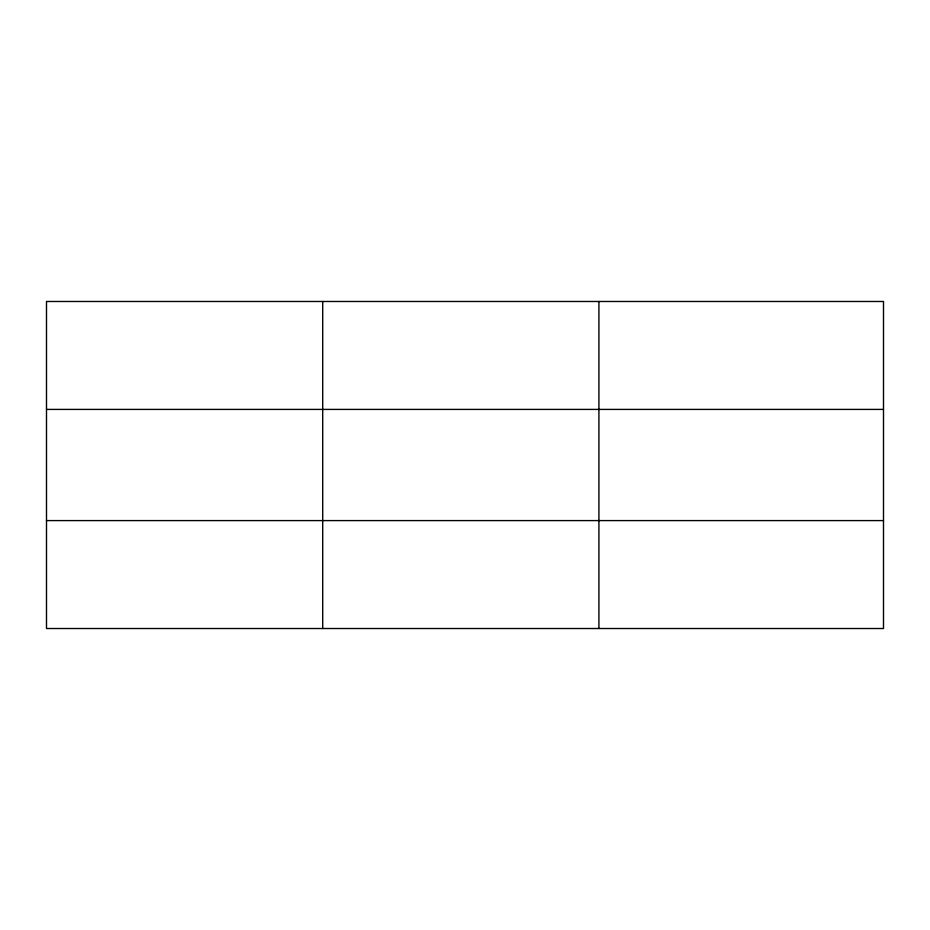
<?xml version="1.0" encoding="UTF-8"?>
<svg xmlns="http://www.w3.org/2000/svg" width="930" height="930" viewBox="0 0 930 930"><rect width="100%" height="100%" fill="white"/><g stroke="black" fill="none" stroke-linecap="round" stroke-linejoin="round"><path stroke-width="1.4" d="M322.71 628.517L322.71 301.483M598.92 628.517L598.92 301.483M883.5 409.409L883.5 301.483L46.5 301.483L46.5 628.517L883.5 628.517L883.5 409.409L46.5 409.409M46.5 520.591L883.5 520.591"/></g></svg>
